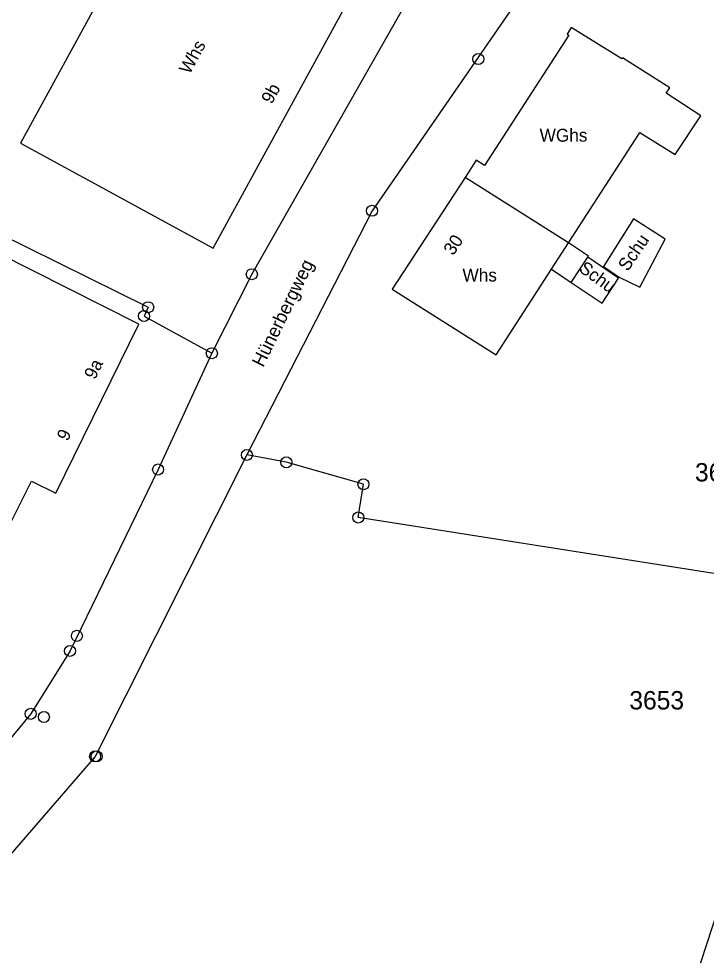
# Model space of a CAD drawing. Extents: x 2 to 3400072, y 373 to 5275873.
# Drawn here: x 3399896.9 to 3399953.1, y 5275706.7 to 5275783.1 of the extents above; entities that cross this region are included whole.
import ezdxf

# ---------------------------------------------------------------- set-up
doc = ezdxf.new("R2010")
doc.units = 0
for name, pattern in [('1600_2028', [0]), ('1600_2505', [0]), ('1600_2507', [0]), ('1600_2515', [0])]:
    doc.linetypes.add(name, pattern=pattern)
doc.layers.get('0').update_dxf_attribs({"color": 1, "linetype": 'CONTINUOUS'})
for name, color, linetype in [('FLURSTÜCKE_GRENZPUNKTE', 255, 'CONTINUOUS'), ('GEBÄUDE', 255, 'CONTINUOUS'), ('LAGEBEZEICHNUNGEN', 255, 'CONTINUOUS'), ('MIGRATIONSOBJEKTE', 7, 'CONTINUOUS'), ('VERKEHR', 255, 'CONTINUOUS')]:
    doc.layers.add(name, color=color, linetype=linetype)
doc.styles.add('FLURSTÜCKSNUMMER_-_K_10_70', font='txt')
doc.styles.add('GEBÄUDEFUNKTION__NUR_BW_', font='txt')
doc.styles.add('NAME_-_BAUWERKEN_U__EINRIC', font='txt')
doc.styles.add('SONSTIGER_TEXT__BEZEICHNUN', font='txt')

# ---------------------------------------------------------------- blocks, each defined once
blk = doc.blocks.new('GRENZPUNKT_MIT_ABMARKUNG__')
at = {"color": 0}
blk.add_circle((0, 0), 0.5, dxfattribs=at)
blk = doc.blocks.new('*U38')
at = {"layer": 'GEBÄUDE', "color": 7, "linetype": 'BYBLOCK', "style": 'GEBÄUDEFUNKTION__NUR_BW_'}
blk.add_text('Whs', height=1.05, rotation=0.00905, dxfattribs=at).set_placement((3399933.091, 5275761.678))
blk = doc.blocks.new('*U66')
at = {"layer": 'GEBÄUDE', "color": 7, "linetype": 'BYBLOCK', "style": 'GEBÄUDEFUNKTION__NUR_BW_'}
blk.add_text('Whs', height=1.05, rotation=61.34582, dxfattribs=at).set_placement((3399910.837, 5275778.515))
blk = doc.blocks.new('*U73')
at = {"layer": 'GEBÄUDE', "color": 7, "linetype": 'BYBLOCK', "style": 'GEBÄUDEFUNKTION__NUR_BW_'}
blk.add_text('WGhs', height=1.05, rotation=0.00905, dxfattribs=at).set_placement((3399939.384, 5275773.082))
blk = doc.blocks.new('*U74')
at = {"layer": 'GEBÄUDE', "color": 7, "linetype": 'BYBLOCK', "style": 'GEBÄUDEFUNKTION__NUR_BW_'}
blk.add_text('Schu', height=1.05, rotation=324.00391, dxfattribs=at).set_placement((3399942.508, 5275762.569))
blk = doc.blocks.new('*U75')
at = {"layer": 'GEBÄUDE', "color": 7, "linetype": 'BYBLOCK', "style": 'GEBÄUDEFUNKTION__NUR_BW_'}
blk.add_text('Schu', height=1.05, rotation=55.59499, dxfattribs=at).set_placement((3399946.567, 5275762.443))
blk = doc.blocks.new('*U99')
at = {"layer": 'LAGEBEZEICHNUNGEN', "color": 7, "linetype": 'BYBLOCK', "style": 'SONSTIGER_TEXT__BEZEICHNUN'}
blk.add_text('30', height=1.05, rotation=56.86018, dxfattribs=at).set_placement((3399932.347, 5275763.743))
blk = doc.blocks.new('*U132')
at = {"layer": 'LAGEBEZEICHNUNGEN', "color": 7, "linetype": 'BYBLOCK', "style": 'SONSTIGER_TEXT__BEZEICHNUN'}
blk.add_text('9b', height=1.05, rotation=61.3962, dxfattribs=at).set_placement((3399917.535, 5275776.086))
blk = doc.blocks.new('*U133')
at = {"layer": 'LAGEBEZEICHNUNGEN', "color": 7, "linetype": 'BYBLOCK', "style": 'SONSTIGER_TEXT__BEZEICHNUN'}
blk.add_text('9a', height=1.05, rotation=63.87347, dxfattribs=at).set_placement((3399903.119, 5275753.627))
blk = doc.blocks.new('*U134')
at = {"layer": 'LAGEBEZEICHNUNGEN', "color": 7, "linetype": 'BYBLOCK', "style": 'SONSTIGER_TEXT__BEZEICHNUN'}
blk.add_text('9', height=1.05, rotation=63.61703, dxfattribs=at).set_placement((3399900.884, 5275748.602))
blk = doc.blocks.new('*U180')
at = {"layer": 'LAGEBEZEICHNUNGEN', "color": 7, "linetype": 'BYBLOCK', "style": 'NAME_-_BAUWERKEN_U__EINRIC'}
blk.add_text('Hünerbergweg', height=1.08, rotation=63.95958, dxfattribs=at).set_placement((3399916.832, 5275754.631))
blk = doc.blocks.new('*U181')
at = {"layer": 'FLURSTÜCKE_GRENZPUNKTE', "color": 7, "linetype": 'BYBLOCK', "style": 'FLURSTÜCKSNUMMER_-_K_10_70'}
blk.add_text('3653', height=1.5, rotation=0.00905, dxfattribs=at).set_placement((3399946.701, 5275726.787))
blk = doc.blocks.new('*U194')
at = {"layer": 'FLURSTÜCKE_GRENZPUNKTE', "color": 7, "linetype": 'BYBLOCK', "style": 'FLURSTÜCKSNUMMER_-_K_10_70'}
blk.add_text('3639', height=1.5, rotation=0.00905, dxfattribs=at).set_placement((3399952.054, 5275745.377))

msp = doc.modelspace()

# ---------------------------------------------------------------- linework, layer by layer
at = {"layer": 'FLURSTÜCKE_GRENZPUNKTE', "color": 7, "linetype": '1600_2028'}
for p, q in [((3399931.468, 5275789.653), (3399915.909, 5275762.277)), ((3399937.821, 5275784.971), (3399925.714, 5275767.447)), ((3399881.423, 5275772.394), (3399907.455, 5275759.587)), ((3399925.714, 5275767.447), (3399915.508, 5275747.544)), ((3399915.909, 5275762.277), (3399912.648, 5275755.836)), ((3399907.455, 5275759.587), (3399907.115, 5275758.867)), ((3399907.115, 5275758.867), (3399912.648, 5275755.836)), ((3399912.648, 5275755.836), (3399908.264, 5275746.355)), ((3399915.508, 5275747.544), (3399903.129, 5275722.962)), ((3399918.72, 5275746.943), (3399915.508, 5275747.544)), ((3399925.013, 5275745.152), (3399918.72, 5275746.943)), ((3399908.264, 5275746.355), (3399901.079, 5275731.563)), ((3399924.592, 5275742.441), (3399925.013, 5275745.152)), ((3399962.38, 5275736.483, 334.254), (3399924.592, 5275742.441)), ((3399901.079, 5275731.563), (3399897.876, 5275726.433)), ((3399897.876, 5275726.433), (3399895.575, 5275723.623)), ((3399903.129, 5275722.962), (3399871.427, 5275686.323)), ((3399943.411, 5275678.06), (3399956.436, 5275718.159, 333.791))]:
    msp.add_line(p, q, dxfattribs=at)
at = {"layer": 'GEBÄUDE', "color": 7, "linetype": '1600_2505'}
for p, q in [((3399909.027, 5275794.917), (3399897.051, 5275772.972)), ((3399912.768, 5275764.398), (3399924.735, 5275786.332)), ((3399941.962, 5275782.389), (3399941.632, 5275781.839)), ((3399946.094, 5275779.838), (3399941.962, 5275782.389)), ((3399941.762, 5275781.759), (3399934.879, 5275771.137)), ((3399941.632, 5275781.839), (3399941.762, 5275781.759)), ((3399946.154, 5275779.928), (3399946.094, 5275779.838)), ((3399949.996, 5275777.467), (3399946.154, 5275779.928)), ((3399949.716, 5275777.037), (3399949.996, 5275777.467)), ((3399952.527, 5275775.196), (3399949.716, 5275777.037)), ((3399950.446, 5275772.026), (3399952.527, 5275775.196)), ((3399941.742, 5275764.844), (3399947.485, 5275773.696)), ((3399947.485, 5275773.696), (3399947.565, 5275773.826)), ((3399947.565, 5275773.826), (3399950.446, 5275772.026)), ((3399897.051, 5275772.972), (3399912.768, 5275764.398)), ((3399934.218, 5275771.567), (3399933.298, 5275770.157)), ((3399934.879, 5275771.137), (3399934.218, 5275771.567)), ((3399933.298, 5275770.157), (3399927.355, 5275761.045)), ((3399941.742, 5275764.844), (3399933.298, 5275770.157)), ((3399947.044, 5275766.794), (3399944.593, 5275762.914)), ((3399949.625, 5275765.144), (3399947.044, 5275766.794)), ((3399947.554, 5275761.213), (3399949.625, 5275765.144)), ((3399943.362, 5275763.744), (3399941.742, 5275764.844)), ((3399906.695, 5275758.217), (3399894.789, 5275764.2)), ((3399941.952, 5275761.613), (3399943.302, 5275763.664)), ((3399943.302, 5275763.664), (3399943.362, 5275763.744)), ((3399945.813, 5275761.963), (3399943.302, 5275763.664)), ((3399944.593, 5275762.914), (3399945.863, 5275762.043)), ((3399935.839, 5275755.693), (3399940.351, 5275762.694)), ((3399940.351, 5275762.694), (3399941.952, 5275761.613)), ((3399941.952, 5275761.613), (3399944.483, 5275759.923)), ((3399944.483, 5275759.923), (3399945.813, 5275761.963)), ((3399945.863, 5275762.043), (3399947.554, 5275761.213)), ((3399927.355, 5275761.045), (3399935.839, 5275755.693)), ((3399899.93, 5275744.426), (3399906.695, 5275758.217)), ((3399895.477, 5275740.466), (3399897.949, 5275745.416)), ((3399897.949, 5275745.416), (3399899.93, 5275744.426))]:
    msp.add_line(p, q, dxfattribs=at)
at = {"layer": 'MIGRATIONSOBJEKTE', "color": 7, "linetype": '1600_2507'}
msp.add_line((3399940.351, 5275762.694), (3399941.742, 5275764.844), dxfattribs=at)
at = {"layer": 'VERKEHR', "color": 253, "linetype": '1600_2515'}
for p, q in [((3399931.468, 5275789.653), (3399915.909, 5275762.277)), ((3399915.909, 5275762.277), (3399912.648, 5275755.836)), ((3399912.648, 5275755.836), (3399908.264, 5275746.355)), ((3399908.264, 5275746.355), (3399901.079, 5275731.563)), ((3399901.079, 5275731.563), (3399897.876, 5275726.433)), ((3399897.876, 5275726.433), (3399895.575, 5275723.623))]:
    msp.add_line(p, q, dxfattribs=at)

# ---------------------------------------------------------------- block references
at = {"layer": 'FLURSTÜCKE_GRENZPUNKTE', "color": 7, "xscale": 0.9, "yscale": 0.9, "zscale": 0.9}
for p in [(3399934.379, 5275779.83), (3399925.714, 5275767.447), (3399915.909, 5275762.277), (3399907.455, 5275759.587), (3399907.115, 5275758.867), (3399912.648, 5275755.836), (3399915.508, 5275747.544), (3399908.264, 5275746.355), (3399918.72, 5275746.943), (3399925.013, 5275745.152), (3399924.592, 5275742.441), (3399901.639, 5275732.793), (3399901.079, 5275731.563), (3399897.876, 5275726.433), (3399898.947, 5275726.173), (3399903.129, 5275722.962), (3399903.249, 5275722.962)]:
    msp.add_blockref('GRENZPUNKT_MIT_ABMARKUNG__', p, dxfattribs=at)
at = {"layer": 'VERKEHR', "color": 44, "linetype": 'BYBLOCK'}
for name in ['*U66', '*U132', '*U73', '*U99', '*U75', '*U180', '*U74', '*U38', '*U133', '*U134', '*U194', '*U181']:
    msp.add_blockref(name, (0, 0), dxfattribs=at)

doc.saveas('drawing.dxf')
